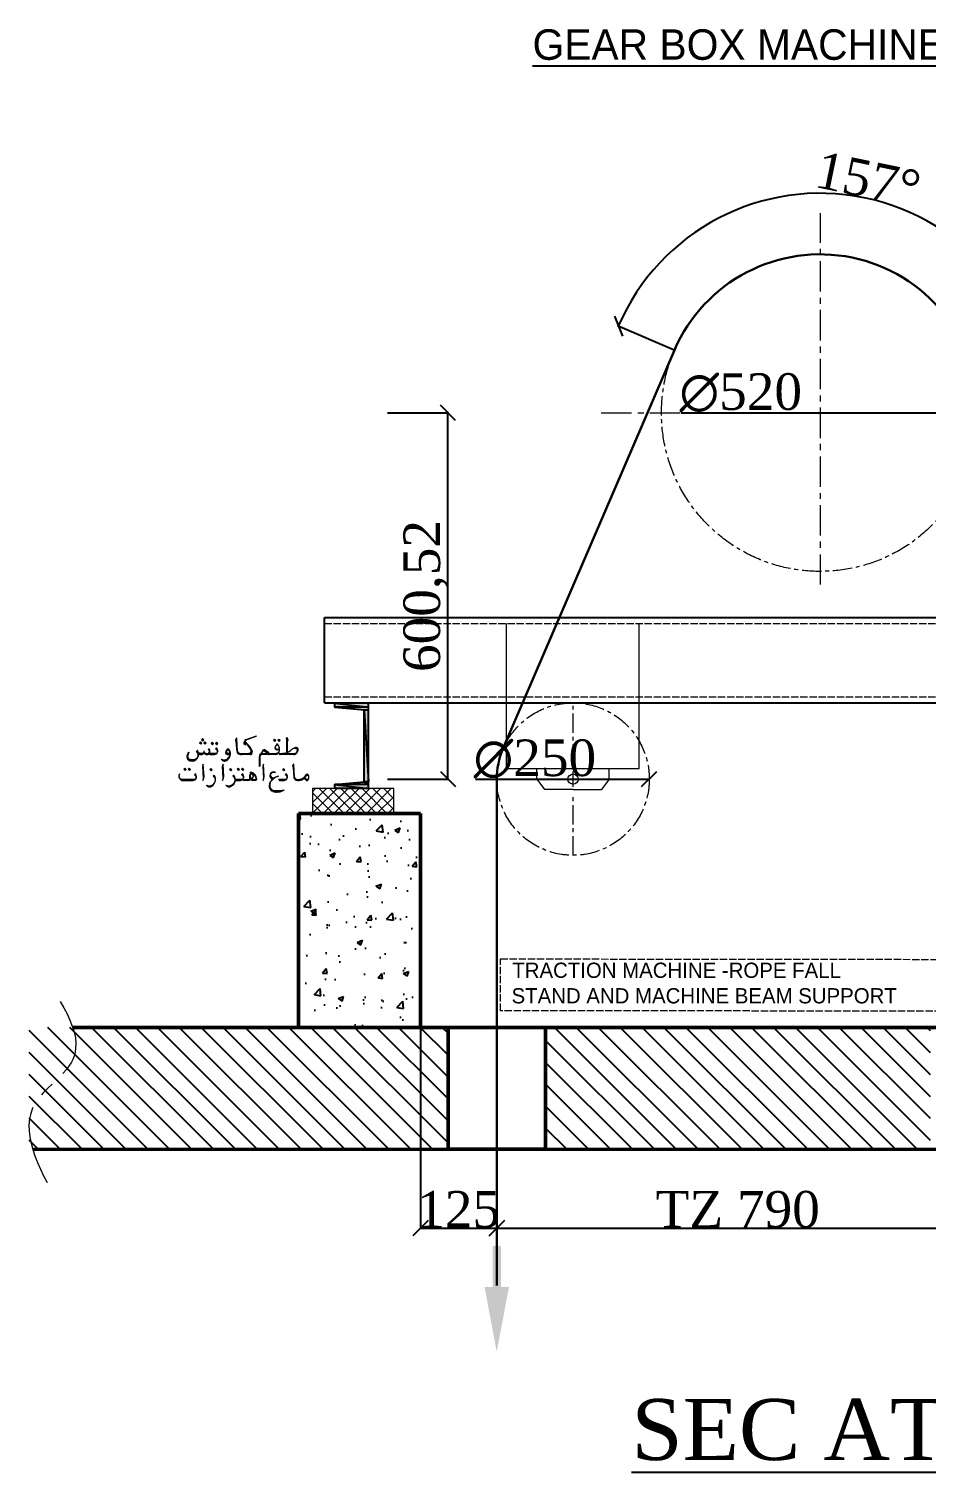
# Model space of a CAD drawing. Header units: millimetres. Extents: x -665 to 20454, y -27797 to 160.
# Drawn here: x 16427 to 17900, y -7194 to -4827 of the extents above; entities that cross this region are included whole.
import ezdxf

# ---------------------------------------------------------------- set-up
doc = ezdxf.new("R2010")
doc.units = ezdxf.units.MM
doc.linetypes.add('$1$ACAD_ISO02W100', pattern=[15, 12, -3])
doc.linetypes.add('$1$CENTER', pattern=[50.8, 31.75, -6.35, 6.35, -6.35])
doc.layers.add('$0$PDF_Text', color=7, linetype='Continuous')
doc.layers.add('$1$PDF_0', color=7, linetype='Continuous')
for name, color, linetype, lineweight in [('$1$Car', 3, 'Continuous', 18), ('$1$CL', 2, '$1$CENTER', 0), ('$1$DL', 8, '$1$ACAD_ISO02W100', 0), ('$1$Wall', 1, 'Continuous', 50)]:
    doc.layers.add(name, color=color, linetype=linetype, lineweight=lineweight)
doc.styles.add('$0$PDF Arial Bold', font='arialbd.ttf')
doc.styles.add('$1$nassar2', font='cent.shx', dxfattribs={"height": 60})
doc.dimstyles.new('$1$Nassar2', dxfattribs={"dimtxt": 35, "dimasz": 25, "dimexe": 1.25, "dimexo": 0.625, "dimtad": 1, "dimtxsty": '$1$nassar2', "dimblk": '$1$_Oblique', "dimcen": 2.5, "dimadec": 0, "dimazin": 0, "dimtfac": 1, "dimtmove": 0, "dimatfit": 3, "dimldrblk": '$1$_Oblique', "dimfxl": 1, "dimarcsym": 0})

# ---------------------------------------------------------------- blocks, each defined once
blk = doc.blocks.new('$1$_Oblique')
at = {"color": 0, "linetype": 'ByBlock', "lineweight": -2}
blk.add_line((-0.5, -0.5), (0.5, 0.5), dxfattribs=at)
blk = doc.blocks.new('*D51')
at = {"color": 0, "lineweight": -2, "transparency": 16777216}
for p, q in [((17484.7, -5354.2), (17392.2, -5314.5)), ((17984.7, -5457.1), (18085.4, -5457.1))]:
    blk.add_line(p, q, dxfattribs=at)
blk.add_arc((17724.1, -5457.1), 360, 360, 156.7451, dxfattribs=at)
at = {"layer": 'Defpoints', "color": 0, "transparency": 16777216}
for p in [(17944.5, -5172.5), (17485.2, -5354.5), (17724.1, -5457.1), (17724.1, -5457.1), (17984.1, -5457.1)]:
    blk.add_point(p, dxfattribs=at)
at = {"color": 0, "lineweight": -2, "transparency": 16777216, "xscale": 25, "yscale": 25, "zscale": 25}
for p, rotation in [((17393.4, -5315), 246.74514297894), ((18084.1, -5457.1), 269.9999999999999)]:
    blk.add_blockref('$1$_Oblique', p, dxfattribs=dict(at, rotation=rotation))
at = {"color": 0, "transparency": 16777216, "insert": (17802.8, -5074.5), "char_height": 60, "attachment_point": 5, "rotation": 348.3726, "style": '$1$nassar2'}
blk.add_mtext('157°', dxfattribs=at)
blk = doc.blocks.new('*U36')
at = {"layer": '$1$CL', "color": 0, "transparency": 16777216}
for p, q in [((0, 25), (0, 125.12)), ((-125.12, 0), (-25, 0)), ((25, 0), (125.12, 0)), ((0, -125.12), (0, -25))]:
    blk.add_line(p, q, dxfattribs=at)
at = {"layer": '$1$CL', "color": 0, "linetype": 'Continuous', "transparency": 16777216}
for p, q in [((-12.5, 0), (12.5, 0)), ((0, -12.5), (0, 12.5))]:
    blk.add_line(p, q, dxfattribs=at)
blk = doc.blocks.new('*D52')
at = {"color": 0, "lineweight": -2, "transparency": 16777216}
blk.add_line((17496.6, -5457.1), (17984.1, -5457.1), dxfattribs=at)
at = {"layer": 'Defpoints', "color": 0, "transparency": 16777216}
for p in [(17464.1, -5457.1), (17984.1, -5457.1)]:
    blk.add_point(p, dxfattribs=at)
at = {"color": 0, "lineweight": -2, "transparency": 16777216, "xscale": 25, "yscale": 25, "zscale": 25}
blk.add_blockref('$1$_Oblique', (17984.1, -5457.1), dxfattribs=at)
at = {"color": 0, "transparency": 16777216, "insert": (17594.1, -5424.2), "char_height": 60, "attachment_point": 5, "style": '$1$nassar2'}
blk.add_mtext('∅520', dxfattribs=at)
blk = doc.blocks.new('*D53')
at = {"color": 0, "lineweight": -2, "transparency": 16777216}
blk.add_line((17159.1, -6057.6), (17444.1, -6057.6), dxfattribs=at)
at = {"layer": 'Defpoints', "color": 0, "transparency": 16777216}
for p in [(17194.1, -6057.6), (17444.1, -6057.6)]:
    blk.add_point(p, dxfattribs=at)
at = {"color": 0, "lineweight": -2, "transparency": 16777216, "xscale": 25, "yscale": 25, "zscale": 25}
blk.add_blockref('$1$_Oblique', (17444.1, -6057.6), dxfattribs=at)
at = {"color": 0, "transparency": 16777216, "insert": (17256.6, -6024.7), "char_height": 60, "attachment_point": 5, "style": '$1$nassar2'}
blk.add_mtext('∅250', dxfattribs=at)
blk = doc.blocks.new('*D54')
at = {"color": 0, "lineweight": -2, "transparency": 16777216}
for p, q in [((17069.1, -6464.8), (17069.1, -6795.5)), ((17194.1, -6464.8), (17194.1, -6795.5)), ((17069.1, -6794.2), (17194.1, -6794.2))]:
    blk.add_line(p, q, dxfattribs=at)
at = {"layer": 'Defpoints', "color": 0, "transparency": 16777216}
for p in [(17069.1, -6464.2), (17194.1, -6464.2), (17194.1, -6794.2)]:
    blk.add_point(p, dxfattribs=at)
at = {"color": 0, "lineweight": -2, "transparency": 16777216, "xscale": 25, "yscale": 25, "zscale": 25, "rotation": 180}
blk.add_blockref('$1$_Oblique', (17069.1, -6794.2), dxfattribs=at)
at = {"color": 0, "lineweight": -2, "transparency": 16777216, "xscale": 25, "yscale": 25, "zscale": 25}
blk.add_blockref('$1$_Oblique', (17194.1, -6794.2), dxfattribs=at)
at = {"color": 0, "transparency": 16777216, "insert": (17131.6, -6763.6), "char_height": 60, "attachment_point": 5, "style": '$1$nassar2'}
blk.add_mtext('125', dxfattribs=at)
blk = doc.blocks.new('*D55')
at = {"color": 0, "lineweight": -2, "transparency": 16777216}
for p, q in [((17194.1, -6464.8), (17194.1, -6795.5)), ((17984.1, -6464.8), (17984.1, -6795.5)), ((17194.1, -6794.2), (17984.1, -6794.2))]:
    blk.add_line(p, q, dxfattribs=at)
at = {"layer": 'Defpoints', "color": 0, "transparency": 16777216}
for p in [(17194.1, -6464.2), (17984.1, -6464.2), (17984.1, -6794.2)]:
    blk.add_point(p, dxfattribs=at)
at = {"color": 0, "lineweight": -2, "transparency": 16777216, "xscale": 25, "yscale": 25, "zscale": 25, "rotation": 180}
blk.add_blockref('$1$_Oblique', (17194.1, -6794.2), dxfattribs=at)
at = {"color": 0, "lineweight": -2, "transparency": 16777216, "xscale": 25, "yscale": 25, "zscale": 25}
blk.add_blockref('$1$_Oblique', (17984.1, -6794.2), dxfattribs=at)
at = {"color": 0, "transparency": 16777216, "insert": (17589.1, -6763.6), "char_height": 60, "attachment_point": 5, "style": '$1$nassar2'}
blk.add_mtext('TZ 790', dxfattribs=at)
blk = doc.blocks.new('*D57')
at = {"color": 0, "lineweight": -2, "transparency": 16777216}
for p, q in [((17014.7, -5457.1), (17115.4, -5457.1)), ((17114.1, -6057.6), (17114.1, -5457.1)), ((17014.7, -6057.6), (17115.4, -6057.6))]:
    blk.add_line(p, q, dxfattribs=at)
at = {"layer": 'Defpoints', "color": 0, "transparency": 16777216}
for p in [(17014.1, -5457.1), (17114.1, -5457.1), (17014.1, -6057.6)]:
    blk.add_point(p, dxfattribs=at)
at = {"color": 0, "lineweight": -2, "transparency": 16777216, "xscale": 25, "yscale": 25, "zscale": 25}
for p, rotation in [((17114.1, -5457.1), 90), ((17114.1, -6057.6), 270)]:
    blk.add_blockref('$1$_Oblique', p, dxfattribs=dict(at, rotation=rotation))
at = {"color": 0, "transparency": 16777216, "insert": (17078.1, -5757.4), "char_height": 60, "attachment_point": 5, "rotation": 90, "style": '$1$nassar2'}
blk.add_mtext('600,52', dxfattribs=at)

msp = doc.modelspace()

# ---------------------------------------------------------------- hatches: boundary and pattern name
at = {"true_color": 0x000007}
h = msp.add_hatch(color=7, dxfattribs=at)
h.paths.add_polyline_path([(16984.052, -5933.03), (16928.749, -5933.03), (16984.052, -5939.877)])
h.paths.add_polyline_path([(16928.749, -5933.03), (16984.052, -5939.877), (16928.749, -5939.877)])
h = msp.add_hatch(color=7, dxfattribs=at)
h.paths.add_polyline_path([(16984.052, -5939.877), (16928.749, -5939.877), (16984.052, -5944.618)])
h.paths.add_polyline_path([(16928.749, -5939.877), (16984.052, -5944.618), (16976.678, -5944.618)])
h = msp.add_hatch(color=7, dxfattribs=at)
h.paths.add_polyline_path([(16984.052, -5944.618), (16976.678, -5944.618), (16984.052, -6062.069)])
h.paths.add_polyline_path([(16976.678, -5944.618), (16984.052, -6062.069), (16976.678, -6062.069)])
h = msp.add_hatch(color=7, dxfattribs=at)
h.paths.add_polyline_path([(16984.052, -6062.069), (16976.678, -6062.069), (16984.052, -6066.283)])
h.paths.add_polyline_path([(16976.678, -6062.069), (16984.052, -6066.283), (16928.749, -6066.283)])
h = msp.add_hatch(color=7, dxfattribs=at)
h.paths.add_polyline_path([(16984.052, -6066.283), (16928.749, -6066.283), (16984.052, -6073.13)])
h.paths.add_polyline_path([(16928.749, -6066.283), (16984.052, -6073.13), (16928.749, -6073.13)])
h = msp.add_hatch()
h.set_pattern_fill('AR-CONC', color=4, scale=0.5)
h.set_pattern_definition([(50, (17266.645, -7347.11), (91.0923, -7.9695), [9.525, -104.775]), (355, (17266.645, -7347.11), (-17.622, 95.5284), [7.62, -83.82]), (100.4514, (17274.24, -7347.77), (73.4706, 87.559), [8.095, -89.045]), (46.184, (17266.65, -7321.71), (135.54, -21.021), [14.287, -157.162]), (96.636, (17277.94, -7323.46), (118.702, 123.713), [12.143, -133.568]), (351.184, (17266.65, -7321.7), (118.702, 123.713), [11.43, -125.73]), (21, (17279.345, -7328.06), (75.807, -51.1326), [9.525, -104.775]), (326, (17279.345, -7328.06), (30.901, 92.094), [7.62, -83.82]), (71.4514, (17285.66, -7332.32), (106.708, 40.9614), [8.095, -89.045]), (37.5, (17266.645, -7347.107), (1.5443, 42.2775), [0, -82.804, 0, -85.09, 0, -84.1375]), (7.5, (17266.645, -7347.107), (33.4098, 50.0903), [0, -48.514, 0, -80.899, 0, -32.0675]), (327.5, (17238.324, -7347.107), (67.7953, -2.8644), [0, -31.75, 0, -99.06, 0, -131.445]), (317.5, (17225.624, -7347.107), (74.0646, 12.7132), [0, -41.275, 0, -65.786, 0, -93.345])])
h.paths.add_polyline_path([(16868.937, -6464.211), (17069.079, -6464.211), (17069.079, -6114.211), (16868.937, -6114.211)], is_closed=False)
at = {"ltscale": 4}
h = msp.add_hatch(dxfattribs=at)
h.set_pattern_fill('ANSI31', color=256, scale=8, angle=90)
h.set_pattern_definition([(135, (90480.285, 20666.604), (-17.960512, -17.960512), [])])
h.paths.add_polyline_path([(16427.044, -6664.519), (17114.326, -6664.519), (17114.326, -6464.778), (16427.044, -6464.778)], is_closed=False)
h = msp.add_hatch(dxfattribs=at)
h.set_pattern_fill('ANSI31', color=256, scale=8, angle=90)
h.set_pattern_definition([(135, (90520.285, 20666.604), (-17.960512, -17.960512), [])])
h.paths.add_polyline_path([(17273.913, -6664.804), (17904.458, -6664.804), (17904.458, -6465.03), (17273.913, -6465.03)], is_closed=False)

# ---------------------------------------------------------------- linework, layer by layer
at = {"layer": '$1$Car', "ltscale": 4}
for p, q in [((17209.463, -5802.636), (17209.463, -6040.183)), ((17427.45, -6040.427), (17427.45, -5802.636)), ((17209.463, -6040.183), (17427.45, -6040.427)), ((17259.668, -6057.537), (17259.698, -6040.239)), ((17259.668, -6057.537), (17272.524, -6074.863)), ((17378.57, -6057.669), (17365.676, -6074.967)), ((17378.57, -6057.669), (17378.58, -6040.372)), ((17319.1, -6074.967), (17272.524, -6074.863)), ((17319.1, -6074.967), (17365.676, -6074.967))]:
    msp.add_line(p, q, dxfattribs=at)
msp.add_circle((17319.119, -6057.636), 8.379, dxfattribs=at)
at = {"layer": '$1$CL', "color": 1, "linetype": 'Continuous', "lineweight": 30}
for p, q in [((17485.242, -5354.466), (17204.275, -6008.284)), ((17194.119, -6888.234), (17194.119, -6057.636))]:
    msp.add_line(p, q, dxfattribs=at)
at = {"layer": '$1$CL'}
for centre, radius in [((17724.119, -5457.12), 260), ((17319.119, -6057.636), 125)]:
    msp.add_circle(centre, radius, dxfattribs=at)
at = {"layer": '$1$CL', "color": 1, "linetype": 'Continuous', "lineweight": 30}
for centre, radius, start, end in [((17724.119, -5457.12), 260, 0, 156.745143), ((17319.119, -6057.636), 125, 156.745143, 180)]:
    msp.add_arc(centre, radius, start, end, dxfattribs=at)
at = {"layer": '$1$DL'}
for points in [[(16911.556, -5802.636), (19019.489, -5802.636)], [(16911.556, -5923.037), (19019.489, -5922.494)]]:
    msp.add_lwpolyline(points, dxfattribs=at)
msp.add_lwpolyline([(17199.999, -6352.509), (17983.807, -6353.379), (17983.807, -6438.388), (17199.999, -6437.518)], close=True, dxfattribs=at)
at = {"layer": '$1$PDF_0', "lineweight": 18}
for points in [[(16783.114, -5992.522), (16800.046, -5986.475), (16799.139, -5987.986), (16784.626, -5993.127)], [(16703.592, -6010.361), (16702.08, -6012.478)], [(16709.639, -5999.174), (16707.523, -5997.057)], [(16712.965, -5994.336), (16710.849, -5992.22)], [(16716.896, -5999.174), (16714.779, -5997.057)], [(16722.339, -6007.943), (16720.827, -6009.454)], [(16728.688, -6000.383), (16726.874, -5998.267)], [(16734.736, -6006.431), (16733.526, -6007.943)], [(16735.945, -6000.383), (16733.828, -5998.267)], [(16734.131, -6007.338), (16735.34, -6008.85), (16736.247, -6010.664)], [(16751.97, -6010.059), (16753.18, -6009.152), (16754.087, -6009.152), (16755.901, -6011.269)], [(16769.205, -6012.176), (16767.996, -5990.708), (16767.088, -5991.312), (16765.879, -5993.731), (16766.484, -5996.453), (16767.996, -6012.176)], [(16768.6, -6012.478), (16767.391, -5995.243), (16766.786, -5992.522)], [(16780.997, -5997.662), (16781.904, -6001.895), (16779.485, -5999.779)], [(16815.164, -6010.059), (16819.7, -6013.687), (16818.188, -6017.618), (16809.722, -6017.618)], [(16811.234, -6010.664), (16812.443, -6010.059), (16813.35, -6010.361), (16818.49, -6014.595)], [(16831.19, -5995.243), (16829.073, -5993.127)], [(16838.144, -5995.243), (16836.33, -5993.127)], [(16849.634, -5993.429), (16849.634, -6012.478), (16850.843, -6012.478), (16850.843, -5994.638), (16851.448, -5995.243), (16852.355, -5993.127)], [(16733.828, -6015.502), (16722.641, -6015.502)], [(16734.131, -6016.106), (16732.921, -6016.409), (16723.548, -6016.409)], [(16724.757, -6017.618), (16731.41, -6017.618)], [(16756.506, -6016.409), (16752.273, -6016.409), (16751.063, -6015.804), (16750.156, -6013.687)], [(16752.575, -6017.618), (16757.413, -6017.618)], [(16757.413, -6015.502), (16753.784, -6015.502)], [(16773.136, -6015.502), (16787.952, -6015.502)], [(16789.766, -6016.409), (16774.043, -6016.409)], [(16774.043, -6017.618), (16776.159, -6017.618)], [(16789.766, -6017.618), (16775.252, -6017.618)], [(16805.791, -6021.851), (16805.791, -6036.365), (16805.186, -6036.969), (16805.186, -6020.642)], [(16817.886, -6016.409), (16809.117, -6016.409), (16807.303, -6017.316), (16805.791, -6019.13)], [(16818.793, -6015.502), (16831.492, -6015.502)], [(16836.33, -6014.595), (16833.004, -6016.409), (16819.7, -6016.409)], [(16831.492, -6017.618), (16820.909, -6017.618)], [(16837.237, -6015.502), (16863.543, -6015.502)], [(16862.031, -6016.409), (16838.144, -6016.409)], [(16860.821, -6017.618), (16839.354, -6017.618)], [(16862.636, -6054.809), (16861.426, -6033.039), (16860.519, -6033.946), (16859.31, -6036.365), (16860.217, -6038.784), (16861.426, -6054.809)], [(16862.031, -6055.111), (16860.821, -6037.877), (16860.217, -6035.155)], [(16699.359, -6058.74), (16698.149, -6059.042), (16679.101, -6059.042), (16677.589, -6058.74), (16676.077, -6058.135)], [(16699.057, -6058.135), (16677.891, -6058.135)], [(16683.938, -6042.714), (16681.822, -6040.9)], [(16691.195, -6042.714), (16689.079, -6040.9)], [(16699.964, -6048.762), (16698.452, -6050.576)], [(16699.359, -6049.971), (16700.568, -6051.483), (16701.475, -6053.297)], [(16713.268, -6056.321), (16713.57, -6055.111), (16712.361, -6036.062)], [(16726.572, -6043.319), (16724.455, -6041.203)], [(16745.621, -6056.321), (16745.621, -6055.111), (16744.714, -6036.062)], [(16758.925, -6043.319), (16756.808, -6041.203)], [(16776.764, -6058.74), (16775.555, -6059.042), (16766.181, -6059.042)], [(16771.322, -6042.714), (16769.507, -6040.9)], [(16777.369, -6048.762), (16776.159, -6050.576)], [(16778.578, -6042.714), (16776.462, -6040.9)], [(16776.764, -6049.971), (16777.974, -6051.483), (16778.881, -6053.297)], [(16778.276, -6058.135), (16787.952, -6058.135)], [(16790.068, -6058.135), (16787.649, -6059.042), (16779.485, -6059.042)], [(16790.673, -6057.228), (16789.766, -6055.414)], [(16790.673, -6047.552), (16794.604, -6048.762), (16797.627, -6050.878)], [(16800.046, -6058.135), (16798.534, -6059.042), (16793.999, -6059.042), (16791.882, -6058.135)], [(16794.906, -6058.135), (16798.232, -6058.135)], [(16811.838, -6056.321), (16812.141, -6055.111), (16811.234, -6036.062)], [(16848.122, -6058.135), (16836.935, -6058.135)], [(16848.424, -6058.74), (16847.215, -6059.042), (16837.842, -6059.042)], [(16846.006, -6043.319), (16843.889, -6041.505)], [(16849.029, -6048.762), (16847.82, -6050.576)], [(16848.424, -6049.971), (16849.634, -6051.483), (16850.541, -6053.297)], [(16866.566, -6058.135), (16870.497, -6058.135)], [(16881.382, -6052.692), (16877.451, -6057.228)], [(16881.987, -6059.949), (16878.056, -6056.018)], [(16878.963, -6056.018), (16881.987, -6058.74), (16882.894, -6059.344), (16884.103, -6058.74), (16885.615, -6057.228)], [(16885.918, -6053.297), (16884.708, -6051.483), (16883.499, -6050.878), (16881.685, -6052.088)], [(16680.008, -6059.949), (16696.638, -6059.949)], [(16767.391, -6059.949), (16774.043, -6059.949)], [(16785.533, -6059.949), (16780.393, -6059.949)], [(16839.051, -6059.949), (16845.703, -6059.949)], [(16867.776, -6059.949), (16869.59, -6059.949)]]:
    msp.add_lwpolyline(points, dxfattribs=at)
for points in [[(16703.852, -6013.745, 0.10236354), (16711.06, -6015.199, 0.28347809), (16713.804, -6013.463, 0.07863973), (16714.416, -6011.424)], [(16714.178, -6014.012, 0.15747367), (16720.307, -6015.493, 0.86611539), (16720.739, -6009.223)], [(16733.676, -6015.199, 0.53548612), (16736.061, -6011.55, 0.12595079), (16733.161, -6007.821)], [(16742.12, -6024.842, 0.51969524), (16756.916, -6017.532, 0.31492829), (16754.255, -6010.573)], [(16752.608, -6008.326, 0.17324239), (16749.676, -6013.562, 0.4881371), (16752.317, -6017.314)], [(16787.88, -6015.192, 0.41725407), (16791.534, -6011.941, 0.15748651), (16780.727, -5997.395)], [(16810.629, -6011.873), (16808.815, -6014.292), (16810.327, -6010.664, -0.51186379), (16814.99, -6010.057)], [(16810.024, -6015.502), (16817.886, -6015.502), (16813.048, -6011.571, 0.3544211), (16810.518, -6011.931)], [(16836.877, -6003.904, 0.6063276), (16831.247, -6003.904, 0.38592407), (16832.33, -6008.033)], [(16838.057, -6010.846, 0.20473629), (16834.946, -6000.407, 0.43299412), (16832.972, -6000.627)], [(16868.346, -6008.534, 0.47244666), (16864.1, -6006.024, 0.09446494), (16855.804, -6010.794)], [(16686.363, -6021.774, -0.18110539), (16689.364, -6013.269, 0.11021726), (16687.275, -6020.204, 0.21257862), (16688.31, -6023.1)], [(16687.312, -6023.072, 0.23621891), (16693.574, -6026.99, 0.15747958), (16701.657, -6024.503)], [(16701.748, -6024.099, 0.26770238), (16704.498, -6019.147, 0.16534837), (16702.004, -6012.08)], [(16703.611, -6013.892, 0.67714591), (16713.991, -6014.307, 0.27558448), (16718.773, -6017.604, 0.40157223), (16723.518, -6013.744)], [(16696.352, -6059.947, 0.35432667), (16701.634, -6055.885, 0.24409499), (16699.546, -6048.807)], [(16698.904, -6057.833, 0.53548612), (16701.289, -6054.183, 0.12595079), (16698.389, -6050.454)], [(16730.2, -6051.483), (16728.991, -6052.995, -0.33858744), (16732.428, -6060.829)], [(16776.462, -6058.135), (16765.274, -6058.135, -0.26773869), (16758.448, -6069.693)], [(16762.553, -6051.483), (16761.344, -6052.995, -0.33858744), (16764.781, -6060.829)], [(16776.31, -6057.833, 0.53548612), (16778.694, -6054.183, 0.12595079), (16775.794, -6050.454)], [(16800.628, -6057.155, -0.38583965), (16797.325, -6059.949), (16794.604, -6059.949)], [(16825.17, -6046.729, 0.31495142), (16822.26, -6053.588, 0.3621915), (16827.517, -6057.832)], [(16825.031, -6046.6, -0.30708343), (16831.273, -6046.755, 0.20470465), (16824.023, -6048.62)], [(16847.97, -6057.833, 0.53548612), (16850.355, -6054.183, 0.12595079), (16847.454, -6050.454)], [(16877.451, -6056.018), (16875.032, -6058.135), (16872.311, -6059.042), (16867.776, -6059.042, -0.34648821), (16861.732, -6055.022)], [(16877.541, -6057.041, -0.21256689), (16870.799, -6059.949), (16868.683, -6059.949)], [(16883.661, -6059.827, 0.45670162), (16884.304, -6050.061, 0.46473752), (16882.233, -6050.249)]]:
    msp.add_lwpolyline(points, format="xyb", dxfattribs=at)
for points in [[(16710.546, -5998.569), (16708.43, -5996.453), (16706.918, -5997.965), (16708.732, -6000.081)], [(16713.872, -5993.429), (16711.756, -5991.312), (16710.244, -5993.127), (16712.058, -5995.243)], [(16717.501, -5998.569), (16715.384, -5996.453), (16713.872, -5997.965), (16715.989, -6000.081)], [(16729.595, -5999.476), (16727.479, -5997.36), (16725.967, -5999.174), (16728.084, -6001.291)], [(16736.852, -5999.476), (16734.736, -5997.36), (16732.921, -5999.174), (16735.038, -6001.291)], [(16832.097, -5994.638), (16829.98, -5992.522), (16828.166, -5994.034), (16830.283, -5996.15)], [(16839.051, -5994.638), (16836.935, -5992.522), (16835.423, -5994.034), (16837.539, -5996.15)], [(16712.361, -6059.949), (16713.872, -6056.321), (16714.477, -6053.902), (16712.965, -6033.039), (16711.756, -6037.272), (16712.965, -6056.623)], [(16744.411, -6059.949), (16746.225, -6056.321), (16746.528, -6053.902), (16745.318, -6033.039), (16744.109, -6037.272), (16745.016, -6056.623)], [(16810.931, -6059.949), (16812.443, -6056.321), (16813.048, -6053.902), (16811.838, -6033.039), (16810.629, -6037.272), (16811.536, -6056.623)], [(16684.845, -6042.11), (16682.729, -6039.993), (16681.217, -6041.505), (16683.334, -6043.621)], [(16691.8, -6042.11), (16689.986, -6039.993), (16688.171, -6041.505), (16690.288, -6043.621)], [(16727.479, -6042.412), (16725.362, -6040.295), (16723.85, -6042.11), (16725.665, -6044.226)], [(16759.529, -6042.412), (16757.413, -6040.295), (16755.901, -6042.11), (16758.018, -6044.226)], [(16772.229, -6042.11), (16770.112, -6039.993), (16768.6, -6041.505), (16770.717, -6043.621)], [(16779.485, -6042.11), (16777.369, -6039.993), (16775.555, -6041.505), (16777.671, -6043.621)], [(16846.913, -6042.714), (16844.796, -6040.598), (16842.982, -6042.11), (16845.098, -6044.226)]]:
    msp.add_lwpolyline(points, close=True, dxfattribs=at)
for centre, radius, start, end in [((16694.067, -6016.862), 11.339, 255.646426, 35.7367), ((16708.274, -6012.024), 6.203, 343.55445, 6.915975), ((16717.047, -6013.234), 6.803, 20.7816, 44.161749), ((16714.931, -6012.629), 8.919, 353.038951, 34.101361), ((16728.839, -6011.722), 8.013, 348.953469, 43.822964), ((16753.331, -6012.629), 2.57, 126.05757, 276.673314), ((16753.029, -6012.931), 2.57, 67.327691, 122.206881), ((16753.633, -6009.606), 1.361, 46.254429, 133.745571), ((16746.075, -6015.955), 11.337, 352.812372, 40.827856), ((16789.917, -6000.535), 10.734, 131.818581, 176.363478), ((16786.288, -5997.813), 4.989, 114.480482, 172.752627), ((16766.635, -6020.793), 27.968, 16.704108, 57.766179), ((16832.55, -6006.884), 2.268, 170.202434, 253.018624), ((16841.318, -6008.396), 11.036, 136.415502, 170.451997), ((16834.365, -6004.163), 4.687, 224.452065, 311.966444), ((16831.038, -6010.21), 7.106, 272.594288, 353.822003), ((16831.946, -6009.304), 6.198, 266.817707, 5.005144), ((16834.062, -6002.047), 7.71, 252.766668, 299.049929), ((16834.667, -6004.465), 4.082, 236.550549, 320.944658), ((16834.062, -6002.954), 1.664, 20.870184, 150.975368), ((16820.76, -6009.908), 17.384, 4.157943, 20.375507), ((16842.529, -5994.187), 21.315, 272.547742, 308.349254), ((16843.738, -5996), 19.199, 269.450426, 312.259811), ((16851.599, -5991.766), 2.57, 125.45744, 214.526044), ((16852.507, -5991.161), 2.873, 172.341905, 247.149088), ((16852.808, -5990.254), 2.569, 168.381182, 258.98567), ((16865.81, -6020.491), 13.758, 105.583986, 132.527322), ((16860.67, -6009.606), 7.71, 269.451086, 9.122392), ((16863.391, -6011.42), 4.082, 12.96812, 105.110331), ((16864.299, -6010.21), 3.477, 48.049656, 113.02265), ((16863.392, -6011.118), 4.081, 269.615532, 10.779779), ((16863.089, -6010.513), 4.687, 343.676805, 41.929371), ((16692.858, -6021.398), 6.803, 182.058765, 255.257517), ((16694.673, -6017.164), 8.921, 223.693879, 266.492273), ((16694.672, -6012.328), 13.454, 266.653361, 300.692489), ((16694.069, -6018.071), 10.733, 355.411188, 36.477075), ((16709.186, -6009.908), 6.501, 233.442738, 303.371366), ((16718.861, -6011.723), 4.988, 232.414436, 327.59056), ((16724.605, -6015.351), 1.964, 179.690553, 270.309447), ((16731.258, -6012.024), 5.292, 268.545502, 346.587878), ((16747.586, -6022.305), 5.896, 204.406018, 299.588892), ((16743.655, -6015.35), 14.06, 299.768681, 351.216612), ((16773.589, -6011.42), 5.896, 186.108406, 272.066302), ((16773.891, -6010.513), 5.896, 198.548463, 274.990855), ((16773.589, -6010.513), 4.989, 198.093756, 274.526109), ((16775.1, -6015.351), 1.964, 179.690553, 270.309447), ((16789.01, -6012.932), 3.477, 277.753804, 23.290107), ((16789.614, -6013.838), 3.78, 270.042868, 17.021568), ((16810.175, -6020.491), 5.292, 92.412247, 179.927671), ((16810.176, -6022.003), 4.687, 99.649567, 176.073555), ((16820.757, -6015.351), 1.964, 179.690553, 270.309447), ((16839.201, -6015.351), 1.964, 179.690553, 270.309447), ((16861.275, -6009.001), 7.407, 273.184125, 303.682961), ((16678.344, -6052.541), 5.291, 139.72409, 261.981691), ((16679.554, -6053.448), 6.501, 140.868004, 272.267113), ((16719.467, -6057.984), 13.455, 299.513519, 359.468504), ((16724.909, -6058.588), 8.012, 10.799203, 51.862075), ((16723.396, -6057.984), 9.828, 359.243422, 45.519045), ((16756.96, -6058.588), 8.012, 10.799203, 51.862075), ((16755.447, -6057.984), 9.828, 359.243422, 45.519045), ((16767.239, -6057.984), 1.964, 179.690553, 270.309447), ((16773.892, -6054.657), 5.292, 268.545502, 346.587878), ((16771.472, -6054.355), 8.013, 348.953469, 43.822964), ((16780.24, -6057.984), 1.964, 179.690553, 270.309447), ((16784.777, -6048.308), 11.641, 272.87384, 334.505489), ((16788.103, -6050.425), 7.408, 269.724161, 342.928375), ((16794.453, -6054.053), 5.897, 129.701519, 268.575124), ((16789.917, -6059.194), 10.432, 23.001147, 91.283939), ((16791.429, -6048.006), 1.663, 68.224866, 195.75439), ((16794.452, -6053.146), 4.686, 158.844128, 274.304629), ((16792.336, -6052.239), 2.57, 350.657862, 161.262085), ((16792.336, -6052.239), 2.873, 337.996084, 124.026601), ((16789.312, -6057.379), 11.036, 0.57736, 77.013302), ((16798.08, -6055.866), 1.967, 272.546447, 27.976679), ((16839.807, -6072.497), 19.805, 99.909296, 159.856755), ((16841.924, -6074.614), 22.224, 104.447795, 152.456754), ((16828.015, -6051.332), 5.594, 190.743261, 268.787777), ((16825.899, -6051.03), 3.175, 130.164071, 203.350697), ((16828.922, -6049.517), 6.502, 206.299654, 276.21852), ((16838.899, -6057.984), 1.964, 179.690553, 270.309447), ((16845.552, -6054.657), 5.292, 268.545502, 346.587878), ((16843.133, -6054.355), 8.013, 348.953469, 43.822964), ((16867.322, -6053.751), 5.896, 186.108406, 272.066302), ((16867.02, -6053.146), 4.989, 198.093756, 274.526109), ((16868.531, -6057.984), 1.964, 179.690553, 270.309447), ((16869.136, -6043.168), 14.665, 275.169844, 331.737332), ((16883.347, -6054.053), 4.082, 185.9734, 264.0266), ((16883.045, -6054.355), 2.872, 11.221956, 133.47208), ((16883.045, -6054.961), 2.872, 268.686521, 18.540836), ((16722.792, -6058.588), 10.13, 241.117333, 346.658038), ((16723.397, -6064.636), 5.896, 204.406018, 299.588892), ((16723.397, -6062.82), 6.804, 240.899812, 290.626951), ((16720.976, -6057.073), 12.854, 291.528444, 311.325484), ((16754.843, -6058.588), 10.13, 241.117333, 346.658038), ((16755.448, -6064.636), 5.896, 204.406018, 299.588892), ((16755.448, -6062.82), 6.804, 240.899812, 290.626951), ((16753.027, -6057.073), 12.854, 291.528444, 311.325484), ((16830.133, -6068.869), 9.223, 159.661218, 250.269387), ((16830.737, -6067.66), 8.921, 157.518385, 257.184263), ((16834.667, -6053.147), 24.642, 247.483078, 286.793781), ((16834.062, -6058.286), 20.712, 250.076456, 304.947042), ((16834.667, -6034.095), 42.484, 261.761078, 285.138852), ((16882.743, -6058.891), 1.36, 219.123005, 308.196612)]:
    msp.add_arc(centre, radius, start, end, dxfattribs=at)
at = {"layer": '$1$PDF_0', "transparency": 33554559}
for points in [[(17200.792, -6823.222), (17187.446, -6823.222), (17200.792, -6957.401)], [(17187.446, -6823.222), (17200.792, -6957.401), (17187.446, -6957.401)], [(17214.258, -6890.347), (17194, -6996.641), (17173.981, -6890.347)]]:
    msp.add_solid(points, dxfattribs=at)
at = {"layer": '$1$Wall'}
for points in [[(16868.937, -6464.211), (16868.937, -6114.211), (16868.937, -6114.211)], [(16868.937, -6114.211), (17069.079, -6114.211)], [(17069.079, -6464.211), (17069.079, -6114.211), (17069.079, -6114.211)], [(19289.376, -6465.03), (16498.988, -6465.03)], [(16433.364, -6664.997), (19354.92, -6664.519), (19354.92, -6664.519)]]:
    msp.add_lwpolyline(points, dxfattribs=at)
msp.add_lwpolyline([(17114.326, -6464.829), (17273.913, -6464.829), (17273.913, -6664.321), (17114.326, -6664.321)], close=True, dxfattribs=at)
for p, q in [((16911.556, -5932.636), (16911.556, -5792.636)), ((17059.139, -6465.03), (18779.144, -6465.03)), ((16433.364, -6664.519), (18797.502, -6664.519))]:
    msp.add_line(p, q)
at = {"ltscale": 4}
msp.add_line((17273.913, -6464.829), (17273.913, -6664.321), dxfattribs=at)
at = {"color": 7, "linetype": 'Continuous', "lineweight": 20, "true_color": 0x000007}
for points in [[(17724.119, -5129.839), (17724.119, -5178.294), (17724.119, -5178.294)], [(17724.119, -5188.302), (17724.119, -5198.309), (17724.119, -5198.309)], [(17724.119, -5208.316), (17724.119, -5258.351), (17724.119, -5258.351)], [(17724.119, -5268.358), (17724.119, -5278.365), (17724.119, -5278.365)], [(17724.119, -5288.372), (17724.119, -5338.408), (17724.119, -5338.408)], [(17724.119, -5348.415), (17724.119, -5358.422), (17724.119, -5358.422)], [(17724.119, -5368.429), (17724.119, -5418.465), (17724.119, -5418.465)], [(17724.119, -5428.472), (17724.119, -5438.479), (17724.119, -5438.479)], [(17365.444, -5456.913), (17414.953, -5456.913), (17414.953, -5456.913)], [(17425.487, -5456.913), (17434.967, -5456.913), (17434.967, -5456.913)], [(17444.974, -5456.913), (17495.01, -5456.913), (17495.01, -5456.913)], [(17505.017, -5456.913), (17515.55, -5456.913), (17515.55, -5456.913)], [(17525.031, -5456.913), (17575.066, -5456.913), (17575.066, -5456.913)], [(17585.073, -5456.913), (17595.08, -5456.913), (17595.08, -5456.913)], [(17585.073, -5456.913), (17595.08, -5456.913), (17595.08, -5456.913)], [(17604.561, -5456.913), (17655.123, -5456.913), (17655.123, -5456.913)], [(17605.088, -5456.913), (17655.123, -5456.913), (17655.123, -5456.913)], [(17664.603, -5456.913), (17675.137, -5456.913), (17675.137, -5456.913)], [(17685.144, -5456.913), (17734.653, -5456.913), (17734.653, -5456.913)], [(17724.119, -5448.486), (17724.119, -5498.521), (17724.119, -5498.521)], [(17745.187, -5456.913), (17754.667, -5456.913), (17754.667, -5456.913)], [(17764.674, -5456.913), (17814.71, -5456.913), (17814.71, -5456.913)], [(17824.717, -5456.913), (17835.251, -5456.913), (17835.251, -5456.913)], [(17844.731, -5456.913), (17894.766, -5456.913), (17894.766, -5456.913)], [(17724.119, -5508.002), (17724.119, -5518.535), (17724.119, -5518.535)], [(17724.119, -5528.543), (17724.119, -5578.578), (17724.119, -5578.578)], [(17724.119, -5588.585), (17724.119, -5598.065), (17724.119, -5598.065)], [(17724.119, -5608.599), (17724.119, -5658.108), (17724.119, -5658.108)], [(17724.119, -5668.115), (17724.119, -5678.649), (17724.119, -5678.649)], [(17724.119, -5668.115), (17724.119, -5677.595), (17724.119, -5677.595)], [(17724.119, -5689.183), (17724.119, -5738.691), (17724.119, -5738.691)], [(16984.052, -5933.03), (16984.052, -6073.13), (16984.052, -6073.13)], [(16976.678, -5944.618), (16976.678, -6062.069), (16976.678, -6062.069)], [(16891.881, -6078.397), (16897.148, -6073.13), (16897.148, -6073.13)], [(16891.881, -6096.304), (16915.056, -6073.13), (16915.056, -6073.13)], [(16891.881, -6113.685), (16932.436, -6073.13), (16932.436, -6073.13)], [(16926.116, -6114.211), (16891.881, -6079.977), (16891.881, -6079.977)], [(16944.023, -6114.211), (16902.942, -6073.13), (16902.942, -6073.13)], [(16909.262, -6114.211), (16950.344, -6073.13), (16950.344, -6073.13)], [(16961.404, -6114.211), (16920.322, -6073.13), (16920.322, -6073.13)], [(16927.169, -6114.211), (16968.251, -6073.13), (16968.251, -6073.13)], [(16928.749, -6066.283), (16928.749, -6073.13), (16928.749, -6066.283), (16976.678, -6062.069)], [(16928.749, -6073.13), (16984.052, -6073.13), (16984.052, -6073.13)], [(16979.312, -6114.211), (16938.23, -6073.13), (16938.23, -6073.13)], [(16945.077, -6114.211), (16986.159, -6073.13), (16986.159, -6073.13)], [(16996.692, -6114.211), (16955.611, -6073.13), (16955.611, -6073.13)], [(16962.458, -6114.211), (17003.539, -6073.13), (17003.539, -6073.13)], [(17014.073, -6114.211), (16973.518, -6073.13), (16973.518, -6073.13)], [(16980.365, -6114.211), (17020.92, -6073.13), (17020.92, -6073.13)], [(17025.133, -6107.364), (16990.899, -6073.13), (16990.899, -6073.13)], [(17025.133, -6089.984), (17008.806, -6073.13), (17008.806, -6073.13)], [(16908.209, -6114.211), (16891.881, -6097.884), (16891.881, -6097.884)], [(16997.746, -6114.211), (17025.133, -6086.824), (17025.133, -6086.824)], [(17015.653, -6114.211), (17025.133, -6104.204), (17025.133, -6104.204)], [(16478.133, -6422.193), (16484.453, -6432.727), (16489.72, -6442.734), (16494.46, -6452.741), (16498.147, -6462.748), (16501.307, -6472.229), (16503.414, -6481.709), (16503.94, -6491.189), (16503.414, -6500.143), (16502.36, -6508.57), (16500.78, -6513.31), (16499.2, -6517.524), (16497.093, -6521.737), (16494.987, -6525.424), (16488.666, -6533.851), (16482.873, -6540.698)], [(16464.965, -6558.079), (16458.118, -6564.399), (16450.745, -6572.299), (16447.585, -6575.46)], [(16433.364, -6596), (16432.837, -6597.054), (16430.204, -6606.007), (16428.097, -6614.961), (16427.044, -6624.968), (16427.57, -6634.449), (16428.624, -6644.456), (16430.731, -6654.463), (16433.364, -6664.997), (16437.051, -6675.53), (16441.264, -6686.591), (16446.004, -6697.125), (16451.271, -6708.185), (16457.065, -6719.246)]]:
    msp.add_lwpolyline(points, dxfattribs=at)
for points in [[(16911.556, -5932.636), (19019.489, -5932.636), (19019.489, -5792.636)], [(16911.556, -5792.636), (19019.489, -5792.636)]]:
    msp.add_lwpolyline(points)
at = {"color": 7, "linetype": 'Continuous', "lineweight": -2, "true_color": 0x000007}
for points in [[(16984.052, -5933.03), (16928.749, -5933.03), (16984.052, -5939.877)], [(16928.749, -5933.03), (16984.052, -5939.877), (16928.749, -5939.877)], [(16984.052, -5939.877), (16928.749, -5939.877), (16984.052, -5944.618)], [(16928.749, -5939.877), (16984.052, -5944.618), (16976.678, -5944.618)], [(16984.052, -5944.618), (16976.678, -5944.618), (16984.052, -6062.069)], [(16976.678, -5944.618), (16984.052, -6062.069), (16976.678, -6062.069)], [(16976.678, -6062.069), (16984.052, -6066.283), (16928.749, -6066.283)], [(16984.052, -6066.283), (16928.749, -6066.283), (16984.052, -6073.13)], [(16928.749, -6066.283), (16984.052, -6073.13), (16928.749, -6073.13)], [(16984.052, -6062.069), (16976.678, -6062.069), (16984.052, -6066.283)]]:
    msp.add_lwpolyline(points, close=True, dxfattribs=at)
at = {"color": 7, "linetype": 'Continuous', "lineweight": 20}
msp.add_lwpolyline([(17025.133, -6073.13), (16891.881, -6073.13), (16891.881, -6114.211), (17025.133, -6114.211)], close=True, dxfattribs=at)

# ---------------------------------------------------------------- block references
at = {"layer": '$1$CL'}
msp.add_blockref('*U36', (17319.119, -6057.636), dxfattribs=at)

# ---------------------------------------------------------------- texts
at = {"layer": '$0$PDF_Text', "char_height": 25, "attachment_point": 7, "style": '$0$PDF Arial Bold'}
for s, insert in [('{\\Fcadnw-1|c0;TRACTION MACHINE -ROPE FALL}', (17219.54, -6384.017)), ('{\\Fcadnw-1|c0;STAND AND MACHINE BEAM SUPPORT}', (17218.348, -6425.883))]:
    msp.add_mtext(s, dxfattribs=dict(at, insert=insert))
at = {"ltscale": 4, "insert": (17252.75, -4828.171), "char_height": 50, "attachment_point": 1}
msp.add_mtext_dynamic_manual_height_columns('{\\Fcadnw-1|c0;\\LGEAR BOX MACHINE H.P.}', width=2211.04972, gutter_width=200, heights=[111.151], dxfattribs=at)
at = {"transparency": 33554666, "insert": (17414.849, -7074.162), "char_height": 100, "attachment_point": 1}
msp.add_mtext_dynamic_manual_height_columns('{\\Fcent|c0;\\L\\C6;SEC AT B-B 1:10}', width=1469.98149, gutter_width=12.5, heights=[145.389], dxfattribs=at)

# ---------------------------------------------------------------- dimensions: what is measured, and where the dimension line sits
dim = msp.add_angular_dim_2l(base=(17944.526, -5172.478), line1=((17724.119, -5457.12), (17984.119, -5457.12)), line2=((17724.119, -5457.12), (17485.242, -5354.466)), dimstyle='$1$Nassar2')
dim.commit()
dim.dimension.update_dxf_attribs({"geometry": '*D51', "text_midpoint": (17796.676, -5104.508), "dimtype": 162})
for p1, p2, picture, middle in [((17464.119, -5457.12), (17984.119, -5457.12), '*D52', (17594.119, -5457.12)), ((17194.119, -6057.636), (17444.119, -6057.636), '*D53', (17256.619, -6057.636))]:
    dim = msp.add_diameter_dim_2p(p1=p1, p2=p2, dimstyle='$1$Nassar2')
    dim.commit()
    dim.dimension.update_dxf_attribs({"geometry": picture, "text_midpoint": middle, "dimtype": 163})
dim = msp.add_linear_dim(base=(17114.119, -5457.12), p1=(17014.119, -6057.636), p2=(17014.119, -5457.12), angle=90, dimstyle='$1$Nassar2')
dim.commit()
dim.dimension.update_dxf_attribs({"geometry": '*D57', "text_midpoint": (17114.119, -5757.378), "dimtype": 160})
dim = msp.add_linear_dim(base=(17194.119, -6794.211), p1=(17069.119, -6464.211), p2=(17194.119, -6464.211), dimstyle='$1$Nassar2')
dim.commit()
dim.dimension.update_dxf_attribs({"geometry": '*D54', "text_midpoint": (17131.619, -6794.211), "dimtype": 160})
dim = msp.add_linear_dim(base=(17984.119, -6794.211), p1=(17194.119, -6464.211), p2=(17984.119, -6464.211), text='TZ <>', dimstyle='$1$Nassar2')
dim.commit()
dim.dimension.update_dxf_attribs({"geometry": '*D55', "text_midpoint": (17589.119, -6794.211), "dimtype": 160})

doc.saveas('drawing.dxf')
